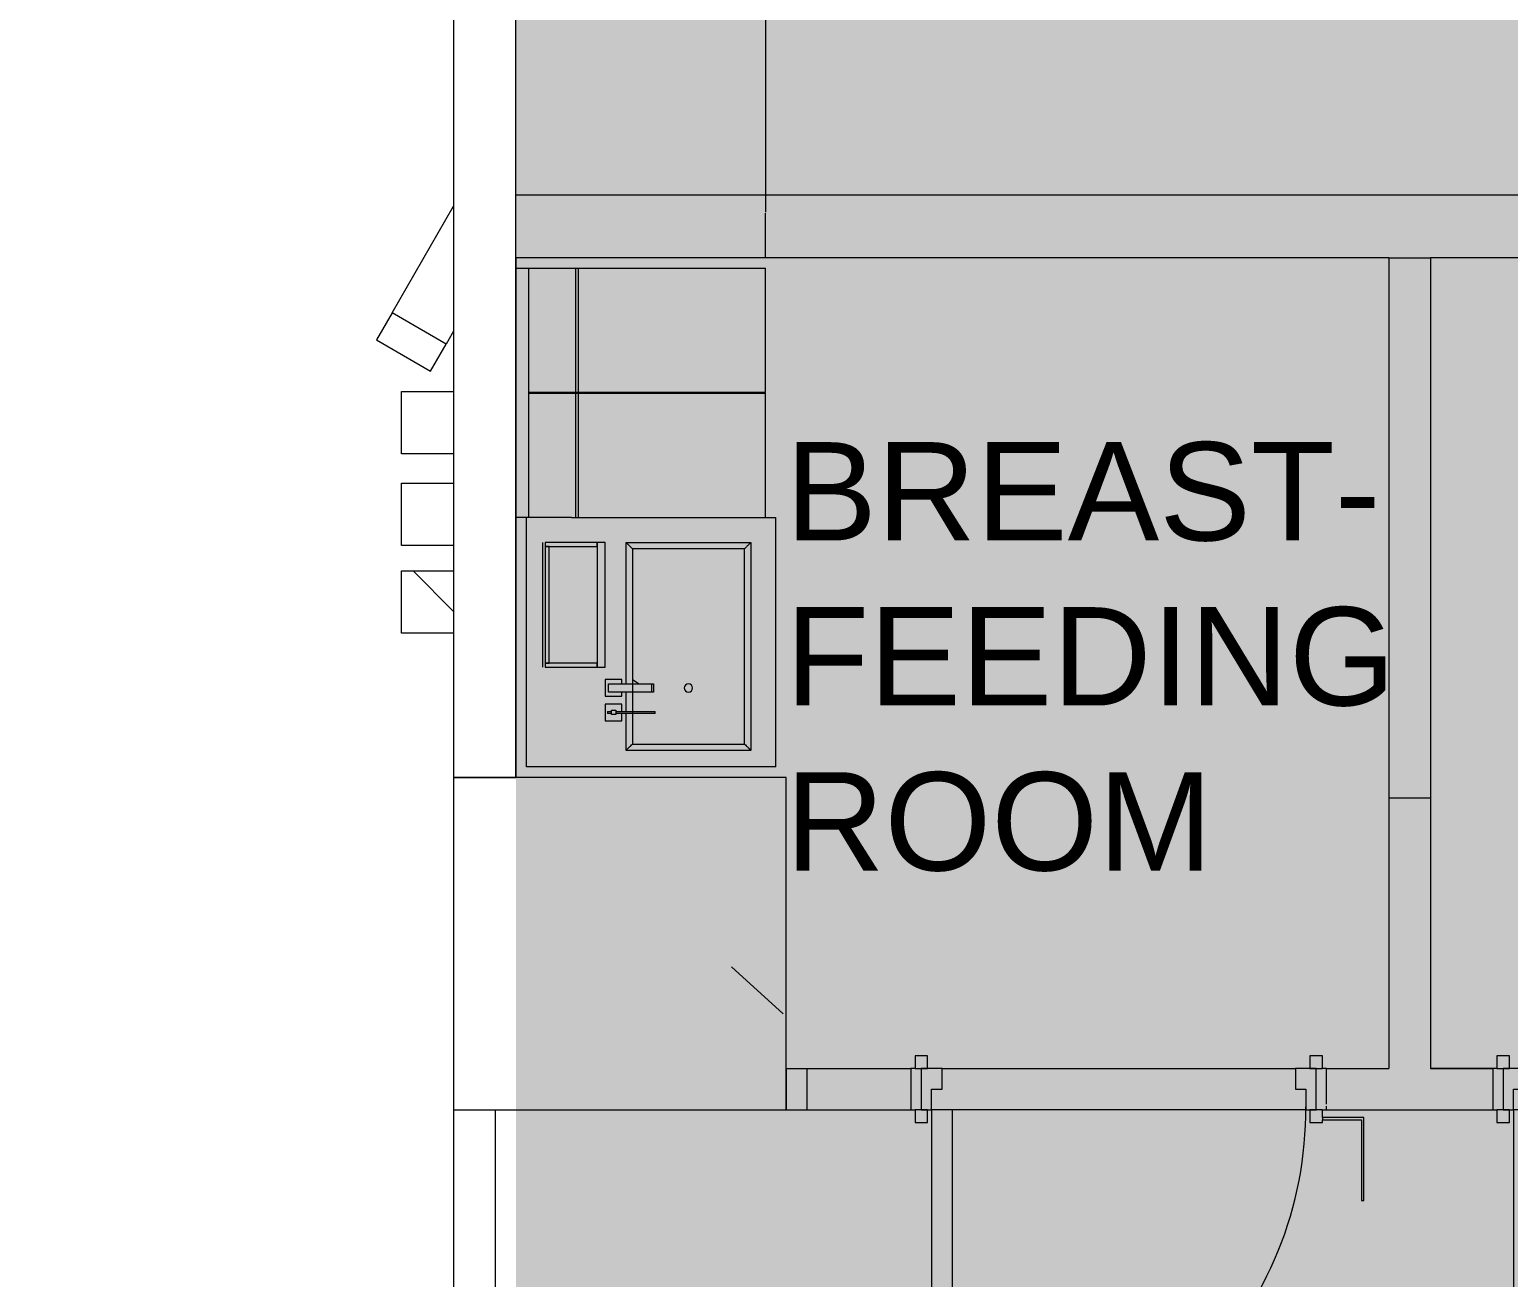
# Model space of a CAD drawing. Header units: millimetres. Extents: x 15878 to 679837, y -72324 to 391440.
# Drawn here: x 62119 to 65677, y 39205 to 42206 of the extents above; entities that cross this region are included whole.
import ezdxf

# ---------------------------------------------------------------- set-up
doc = ezdxf.new("R2010")
doc.units = ezdxf.units.MM
for name, color, linetype, lineweight in [('A-DETL-GENF', 92, 'Continuous', 5), ('A-DOOR', 31, 'Continuous', 5), ('A-DOOR-FRAM', 31, 'Continuous', 5), ('A-FLOR', 192, 'Continuous', 5), ('A-GENM', 13, 'Continuous', 5), ('A-GLAZ-CWMG', 51, 'Continuous', 5), ('A-WALL', 113, 'Continuous', 5), ('G-ANNO-TEXT', 231, 'Continuous', 5), ('I-FURN', 30, 'Continuous', 5), ('S-COLS', 52, 'Continuous', 5)]:
    doc.layers.add(name, color=color, linetype=linetype, lineweight=lineweight)
doc.styles.add('Swis721 BT_2', font='swiss.ttf', dxfattribs={"height": 236.51772})
pattern_1 = [(135, (0, 0), (-530.33, -530.33), [])]
pattern_2 = [(50, (0, 0), (3643.68, -318.78), [381, -4191]), (355, (0, 0), (-704.86, 3821.14), [304.8, -3352.8]), (100.451, (303.6, -26.6), (2938.85, 3502.33), [323.8, -3561.8]), (46.184, (0, 1016), (5421.58, -840.86), [571.5, -6286.5]), (96.636, (452, 946), (4748.05, 4948.55), [485.7, -5342.7]), (351.184, (0, 1016), (4748.1, 4948.5), [457.2, -5029.2]), (21, (508, 762), (3032.29, -2045.3), [381, -4191]), (326, (508, 762), (1236.04, 3683.76), [304.8, -3352.8]), (71.451, (760.7, 591.6), (4268.34, 1638.42), [323.8, -3561.8]), (37.5, (0, 0), (61.772, 1691.1), [167.64, -3144.52, 167.64, -3235.96, -3365.5]), (37.5, (0, 0), (61.772, 1691.1), [-6715.76, 167.64, -3197.86]), (7.5, (0, 0), (1336.393, 2003.61), [167.64, -1772.92, 167.64, -3068.32, -1282.7]), (7.5, (0, 0), (1336.393, 2003.61), [-5176.52, 167.64, -1115.06]), (327.5, (-1132.8, 0), (2711.818, -114.579), [167.64, -1102.36, 167.64, -3794.76, -5257.8]), (327.5, (-1132.8, 0), (2711.818, -114.579), [-5232.4, 167.64, -5090.16]), (317.5, (-1640.8, 0), (2962.586, 508.53), [167.64, -1483.36, 167.64, -2463.8, -3733.8]), (317.5, (-1640.8, 0), (2962.586, 508.53), [-4282.44, 167.64, -3566.16])]

# ---------------------------------------------------------------- blocks, each defined once
blk = doc.blocks.new('Rectangular Mullion - DLN_75 x 150mm _WD_-6618246-1_F')
at = {"layer": 'A-GLAZ-CWMG'}
h = blk.add_hatch(dxfattribs=at)
h.set_pattern_fill('FP_1', color=256, style=0, pattern_type=2)
h.set_pattern_definition(pattern_1)
h.paths.add_polyline_path([(63139.3, 40754), (63139.3, 40904), (63013.8, 40904), (63013.8, 40754)], flags=0)
for p, q in [((63013.8, 40754), (63013.8, 40904)), ((63013.8, 40904), (63139.3, 40904)), ((63139.3, 40754), (63013.8, 40754))]:
    blk.add_line(p, q, dxfattribs=at)
blk = doc.blocks.new('Rectangular Mullion - DLN_75 x 150mm _WD_-V4-1_F')
at = {"layer": 'A-GLAZ-CWMG'}
h = blk.add_hatch(dxfattribs=at)
h.set_pattern_fill('FP_2', color=256, style=0, pattern_type=2)
h.set_pattern_definition(pattern_1)
h.paths.add_polyline_path([(63139.3, 41185.4), (63139.3, 41335.4), (63013.8, 41335.4), (63013.8, 41185.4)], flags=0)
for p, q in [((63013.8, 41185.4), (63013.8, 41335.4)), ((63013.8, 41335.4), (63139.3, 41335.4)), ((63139.3, 41185.4), (63013.8, 41185.4))]:
    blk.add_line(p, q, dxfattribs=at)
blk = doc.blocks.new('DLN-Single Door__X01_ - _M02_ 900 x 2450 _WH_-16935539-1_F')
at = {"layer": 'A-DOOR', "color": 253}
for p, q in [((-460, 80), (-490, 80)), ((-490, 80), (-490, 50)), ((-460, 50), (-460, 80)), ((490, 80), (460, 80)), ((460, 80), (460, 50)), ((490, 50), (490, 80)), ((-490, 50), (-460, 50)), ((460, 50), (490, 50)), ((-460, -50), (-490, -50)), ((-490, -50), (-490, -80)), ((-460, -80), (-460, -50)), ((-400, -50), (-450, -50)), ((-450, -50), (-450, -950)), ((-400, -950), (-400, -50)), ((490, -50), (460, -50)), ((460, -50), (460, -80)), ((490, -68), (490, -50)), ((-490, -80), (-460, -80)), ((460, -80), (490, -80)), ((490, -80), (490, -74)), ((-450, -950), (-400, -950))]:
    blk.add_line(p, q, dxfattribs=at)
blk.add_arc((-450, -50), 900, 270, 0.5, dxfattribs=at)
at = {"layer": 'A-DOOR-FRAM', "color": 253}
for p, q in [((-425, 50), (-475, 50)), ((-475, 50), (-475, -50)), ((-425, 0), (-425, 50)), ((425, 50), (425, 0)), ((475, 50), (425, 50)), ((475, -50), (475, 50)), ((-450, -50), (-450, 0)), ((-450, 0), (-425, 0)), ((425, 0), (450, 0)), ((450, 0), (450, -50)), ((-475, -50), (-450, -50)), ((450, -50), (475, -50))]:
    blk.add_line(p, q, dxfattribs=at)
blk = doc.blocks.new('DLN_Sofa-3 - DLN_Sofa-3-3354486-1_F')
at = {"layer": 'I-FURN', "color": 253}
for p, q in [((0, -30), (0, 0)), ((600, 0), (600, -30)), ((0, 0), (600, 0)), ((0, -72.1), (0, -30)), ((299, -30), (0, -30)), ((600, -30), (0, -30)), ((299, -30), (299, -72.1)), ((301, -72.1), (301, -30)), ((600, -30), (301, -30)), ((600, -30), (600, -72.1)), ((0, -122.1), (0, -72.1)), ((299, -72.1), (299, -122.1)), ((301, -122.1), (301, -72.1)), ((600, -72.1), (600, -122.1)), ((0, -133.7), (0, -122.1)), ((299, -122.1), (299, -143.5)), ((301, -143.5), (301, -122.1)), ((600, -122.1), (600, -143.5)), ((299, -143.5), (0, -143.5)), ((299, -150), (0, -150)), ((299, -150), (0, -150)), ((299, -143.5), (299, -150)), ((299, -150), (299, -180)), ((301, -150), (301, -143.5)), ((600, -143.5), (301, -143.5)), ((600, -150), (301, -150)), ((301, -180), (301, -150)), ((600, -150), (301, -150)), ((600, -143.5), (600, -150)), ((600, -150), (600, -180)), ((299, -180), (299, -570)), ((301, -570), (301, -180)), ((600, -180), (600, -570)), ((0, -600), (299, -600)), ((299, -570), (299, -600)), ((301, -600), (301, -570)), ((301, -600), (600, -600)), ((600, -570), (600, -600))]:
    blk.add_line(p, q, dxfattribs=at)
blk = doc.blocks.new('Rectangular Mullion - DLN_75 x 150mm _WD_-V41-1_F')
at = {"layer": 'A-GLAZ-CWMG'}
h = blk.add_hatch(dxfattribs=at)
h.set_pattern_fill('FP_1', color=256, style=0, pattern_type=2)
h.set_pattern_definition(pattern_1)
h.paths.add_polyline_path([(63121.3, 41449.7), (63139.3, 41481), (63139.3, 41781), (62991.4, 41524.7)], flags=0)
for p, q in [((62991.4, 41524.7), (63139.3, 41781)), ((63121.3, 41449.7), (62991.4, 41524.7)), ((63139.3, 41481), (63121.3, 41449.7))]:
    blk.add_line(p, q, dxfattribs=at)
blk = doc.blocks.new('Rectangular Mullion - DLN_75 x 150mm _WD_-V42-1_F')
at = {"layer": 'A-GLAZ-CWMG'}
for p, q in [((63013.8, 40965.4), (63013.8, 41115.4)), ((63013.8, 41115.4), (63139.3, 41115.4)), ((63139.3, 40965.4), (63013.8, 40965.4))]:
    blk.add_line(p, q, dxfattribs=at)
blk = doc.blocks.new('Rectangular Mullion - DLN_75 x 150mm _WD_-STUR_ OPENING Corten-13948700-1_F')
at = {"layer": 'A-GLAZ-CWMG'}
for p, q in [((0, 75), (-75, 75)), ((-75, 75), (-75, -75)), ((0, -75), (0, 75)), ((-75, -75), (0, -75))]:
    blk.add_line(p, q, dxfattribs=at)
blk = doc.blocks.new('DLN_Counter _ Cabinet - DLN_Counter _ Cabinet-16216200-1_F')
at = {"layer": 'A-GENM'}
h = blk.add_hatch(dxfattribs=at)
h.set_pattern_fill('FP_25', color=253, style=0, pattern_type=2)
h.set_pattern_definition([(320, (-40722.5, 63314.3), (-318.78, -3643.68), [381, -4191]), (265, (-40722.5, 63314.3), (3821.14, 704.86), [304.8, -3352.8]), (10.451, (-40749, 63010.7), (3502.33, -2938.85), [323.8, -3561.8]), (316.184, (-39706.5, 63314.3), (-840.86, -5421.58), [571.5, -6286.5]), (6.636, (-39776.6, 62862.5), (4948.55, -4748.05), [485.7, -5342.7]), (261.184, (-39706.5, 63314.3), (4948.5, -4748.1), [457.2, -5029.2]), (291, (-39960.5, 62806.3), (-2045.3, -3032.29), [381, -4191]), (236, (-39960.5, 62806.3), (3683.76, -1236.04), [304.8, -3352.8]), (341.451, (-40131, 62553.6), (1638.42, -4268.34), [323.8, -3561.8]), (307.5, (-40722.5, 63314.3), (1691.1, -61.772), [167.64, -3144.52, 167.64, -6601.46]), (307.5, (-40722.5, 63314.3), (1691.1, -61.772), [-3479.8, -3235.96, 167.64, -3197.86]), (277.5, (-40722.5, 63314.3), (2003.61, -1336.393), [167.64, -1772.92, 167.64, -4351.02]), (277.5, (-40722.5, 63314.3), (2003.61, -1336.393), [-2108.2, -3068.32, 167.64, -1115.06]), (237.5, (-40722.5, 64447.1), (-114.579, -2711.818), [167.64, -1102.36, 167.64, -9052.56]), (237.5, (-40722.5, 64447.1), (-114.579, -2711.818), [-1437.64, -3794.76, 167.64, -5090.16]), (227.5, (-40722.5, 64955.1), (508.53, -2962.586), [167.64, -1483.36, 167.64, -6197.6]), (227.5, (-40722.5, 64955.1), (508.53, -2962.586), [-1818.64, -2463.8, 167.64, -3566.16])])
h.paths.add_polyline_path([(-235, -525), (235, -525), (235, -255), (-90, -255), (-90, -300.9), (-110, -300.9), (-110, -255), (-156.2, -255), (-161.2, -255), (-235, -255), (-235, -343.8)], flags=0)
h.paths.add_polyline_path([(-110, -390), (-105, -381.3), (-95, -381.3), (-90, -390), (-95, -398.7), (-105, -398.7), (-109.7, -392.6)], flags=0)
at = {"layer": 'A-GENM', "color": 253}
for p, q in [((-290, -600), (-290, 0)), ((-290, 0), (310, 0)), ((-50, -40), (250, -40)), ((-40, -45), (-50, -45)), ((-50, -45), (-50, -170)), ((-40, -170), (-40, -45)), ((240, -45), (-40, -45)), ((-40, -45), (-40, -55)), ((-40, -55), (240, -55)), ((250, -45), (240, -45)), ((240, -45), (240, -170)), ((240, -55), (240, -45)), ((250, -170), (250, -45)), ((310, -108.7), (310, -600)), ((250, -170), (-50, -170)), ((-50, -170), (-50, -190)), ((-50, -170), (-40, -170)), ((240, -170), (250, -170)), ((250, -190), (250, -170)), ((-138.7, -190), (-178.7, -190)), ((-178.7, -190), (-178.7, -230)), ((-163.7, -215), (-163.7, -205)), ((-163.7, -205), (-153.7, -205)), ((-161.2, -205), (-161.2, -195)), ((-156.2, -195), (-161.2, -195)), ((-161.2, -205), (-156.2, -205)), ((-156.2, -195), (-156.2, -205)), ((-153.7, -205), (-153.7, -215)), ((-138.7, -230), (-138.7, -190)), ((-80, -190), (-120, -190)), ((-120, -190), (-120, -230)), ((-110, -300.9), (-110, -197.5)), ((-110, -197.5), (-90, -197.5)), ((-90, -197.5), (-90, -300.9)), ((-80, -230), (-80, -190)), ((-50, -190), (250, -190)), ((-250, -540), (-250, -240)), ((-250, -240), (-161.2, -240)), ((-178.7, -230), (-161.2, -230)), ((-153.7, -215), (-163.7, -215)), ((-161.2, -310), (-161.2, -215)), ((-156.2, -215), (-161.2, -215)), ((-157, -230), (-138.7, -230)), ((-156.2, -215), (-156.2, -310)), ((-156.2, -240), (-110, -240)), ((-120, -230), (-110, -230)), ((-90, -230), (-80, -230)), ((-90, -240), (250, -240)), ((250, -240), (250, -540)), ((235, -255), (-235, -255)), ((-235, -255), (-235, -525)), ((235, -525), (235, -255)), ((-161.2, -310), (-156.2, -310)), ((-110, -306), (-110, -300.9)), ((-90, -300.9), (-110, -300.9)), ((-90, -306), (-110, -306)), ((-90, -300.9), (-90, -306)), ((-235, -525), (235, -525)), ((250, -540), (-250, -540)), ((-290, -600), (310, -600))]:
    blk.add_line(p, q, dxfattribs=at)
for start, end in [(0, 180), (180, 360)]:
    blk.add_arc((-100, -390), 10, start, end, dxfattribs=at)
for points, knots in [([(-250, -240), (-250, -240), (-249.7, -240.3), (-248.9, -241.1), (-248, -242), (-247.1, -242.9), (-246.3, -243.7), (-245.4, -244.6), (-244.2, -245.8), (-242.8, -247.2), (-241.6, -248.4), (-240.4, -249.6), (-238.3, -251.7), (-236.3, -253.7), (-235, -255)], [0, 0, 0, 0, 0.166667, 0.25, 0.333333, 0.416667, 0.458333, 0.5, 0.583333, 0.666667, 0.708333, 0.75, 0.833333, 1, 1, 1, 1]), ([(250, -240), (250, -240), (249.7, -240.3), (248.9, -241.1), (248, -242), (247.1, -242.9), (246.3, -243.7), (245.4, -244.6), (244.2, -245.8), (242.8, -247.2), (241.6, -248.4), (240.4, -249.6), (238.3, -251.7), (236.3, -253.7), (235, -255)], [0, 0, 0, 0, 0.166667, 0.25, 0.333333, 0.416667, 0.458333, 0.5, 0.583333, 0.666667, 0.708333, 0.75, 0.833333, 1, 1, 1, 1]), ([(-235, -525), (-236.3, -526.3), (-238.3, -528.3), (-240.8, -530.8), (-242.2, -532.2), (-243.3, -533.3), (-244.4, -534.4), (-245.4, -535.4), (-246.3, -536.3), (-247.1, -537.1), (-248, -538), (-248.9, -538.9), (-249.7, -539.7), (-250, -540), (-250, -540)], [-1, -1, -1, -1, -0.833333, -0.75, -0.666667, -0.625, -0.583333, -0.5, -0.458333, -0.416667, -0.333333, -0.25, -0.166667, 0, 0, 0, 0]), ([(250, -540), (250, -540), (249.7, -539.7), (248.9, -538.9), (248, -538), (247.1, -537.1), (246.3, -536.3), (245.4, -535.4), (244.2, -534.2), (242.8, -532.8), (241.6, -531.6), (240.4, -530.4), (238.3, -528.3), (236.3, -526.3), (235, -525)], [0, 0, 0, 0, 0.166667, 0.25, 0.333333, 0.416667, 0.458333, 0.5, 0.583333, 0.666667, 0.708333, 0.75, 0.833333, 1, 1, 1, 1])]:
    blk.add_open_spline(points, degree=3, knots=knots, dxfattribs=at)
blk = doc.blocks.new('Signage - Breat Feeding Room - Type 1-17075818-1_F')
at = {"layer": 'A-GENM'}
for p, q in [((25, -9), (25, -15)), ((125, -9), (25, -9)), ((25, -15), (119, -15)), ((119, -15), (119, -209)), ((125, -209), (125, -9)), ((119, -209), (125, -209))]:
    blk.add_line(p, q, dxfattribs=at)

msp = doc.modelspace()

# ---------------------------------------------------------------- hatches: boundary and pattern name
at = {"layer": 'A-DETL-GENF', "transparency": 33554585}
msp.add_hatch(color=253, dxfattribs=at).paths.add_polyline_path([(78839.3, 7707.5), (78839.3, 15874.2), (88639.3, 15874.2), (88639.3, 23590.5), (86708.4, 23590.5), (86708.4, 23740.5), (88536.2, 31007.5), (88039.3, 31007.5), (88039.3, 31457.5), (82864.3, 31457.5), (82864.3, 34107.5), (87689.3, 34107.5), (87689.3, 39607.5), (85289.3, 39607.5), (85289.3, 40057.5), (83089.3, 40057.5), (83089.3, 39607.5), (74619.3, 39607.5), (74619.3, 40057.5), (72419.3, 40057.5), (72419.3, 39607.5), (71539.3, 39607.5), (71539.3, 52007.5), (63889.3, 52007.5), (63889.3, 51407.5), (63289.3, 51407.5), (63289.3, 37257.5), (75389.3, 37257.5), (75389.3, 33757.5), (52639.3, 33757.5), (52639.3, 31607.5), (76689.3, 31607.5), (76689.3, 29767.5), (75489.3, 29767.5), (75489.3, 27367.5), (76689.3, 27367.5), (76689.3, 21440.5), (78464.3, 21440.5), (78464.3, 18024.2), (76689.3, 18024.2), (76689.3, 12097.5), (75489.3, 12097.5), (75489.3, 9697.5), (76689.3, 9697.5), (76689.3, 7707.5), (78457.2, 7707.5)], flags=0)
at = {"layer": 'S-COLS'}
h = msp.add_hatch(dxfattribs=at)
h.set_pattern_fill('FP_15', color=253, style=0, pattern_type=2)
h.set_pattern_definition(pattern_2)
h.paths.add_polyline_path([(63289.3, 39607.5), (63289.3, 40407.5), (63139.3, 40407.5), (63139.3, 39607.5), (63235.2, 39607.5)], flags=0)
h = msp.add_hatch(dxfattribs=at)
h.set_pattern_fill('FP_15', color=253, style=0, pattern_type=2)
h.set_pattern_definition(pattern_2)
h.paths.add_polyline_path([(63939.3, 39607.5), (63939.3, 40407.5), (63289.3, 40407.5), (63289.3, 39607.5)], flags=0)

# ---------------------------------------------------------------- linework, layer by layer
at = {"layer": 'A-FLOR'}
for p, q in [((63139.3, 52007.5), (63139.3, 40407.5)), ((63889.3, 42297.5), (63889.3, 41766.6)), ((63889.3, 41657.5), (63889.3, 41764.6)), ((65389.3, 41657.5), (63289.3, 41657.5)), ((63289.3, 41657.5), (63289.3, 40407.5)), ((67789.3, 41657.5), (65489.3, 41657.5)), ((65489.3, 41657.5), (65489.3, 39707.5)), ((65489.3, 40357.5), (65389.3, 40357.5)), ((63939.3, 39707.5), (64239.3, 39707.5)), ((63989.3, 39707.5), (63989.3, 39607.5)), ((64239.3, 39707.5), (64239.3, 39607.5)), ((65239.3, 39621.8), (65239.3, 39707.5)), ((65239.3, 39707.5), (65389.3, 39707.5)), ((65489.3, 39707.5), (65639.3, 39707.5)), ((65639.3, 39707.5), (65639.3, 39607.5)), ((64239.3, 39607.5), (64249.3, 39607.5)), ((65229.3, 39607.5), (65239.3, 39607.5)), ((65239.3, 39607.5), (65239.3, 39616.6)), ((65639.3, 39607.5), (65649.3, 39607.5))]:
    msp.add_line(p, q, dxfattribs=at)
at = {"layer": 'A-WALL', "color": 253}
for p, q in [((63289.3, 40407.5), (63289.3, 46357.5)), ((67779.3, 41807.5), (63289.3, 41807.5)), ((65389.3, 41657.5), (65489.3, 41657.5)), ((65389.3, 41657.5), (65389.3, 39707.5)), ((63139.3, 40407.5), (63289.3, 40407.5)), ((63939.3, 39707.5), (63939.3, 39607.5)), ((64249.3, 39707.5), (64239.3, 39707.5)), ((64264.3, 39707.5), (64264.3, 39607.5)), ((64314.3, 39707.5), (65164.3, 39707.5)), ((65214.3, 39607.5), (65214.3, 39707.5)), ((65239.3, 39707.5), (65229.3, 39707.5)), ((65489.3, 39707.5), (65489.3, 39707.5)), ((65649.3, 39707.5), (65489.3, 39707.5)), ((65664.3, 39707.5), (65664.3, 39607.5)), ((63139.3, 39607.5), (63139.3, 37157.5)), ((63239.3, 39607.5), (63239.3, 37257.5)), ((63939.3, 39607.5), (64239.3, 39607.5)), ((65189.3, 39607.5), (64289.3, 39607.5)), ((65239.3, 39607.5), (65639.3, 39607.5))]:
    msp.add_line(p, q, dxfattribs=at)
at = {"layer": 'S-COLS', "color": 9, "lineweight": 20}
for p, q in [((63289.3, 40407.5), (63139.3, 40407.5)), ((63139.3, 40407.5), (63139.3, 39607.5)), ((63939.3, 40407.5), (63289.3, 40407.5)), ((63939.3, 39607.5), (63939.3, 40407.5)), ((63139.3, 39607.5), (63289.3, 39607.5)), ((63289.3, 39607.5), (63939.3, 39607.5))]:
    msp.add_line(p, q, dxfattribs=at)

# ---------------------------------------------------------------- block references
at = {"layer": 'A-DOOR', "color": 253}
for p in [(64739.3, 39657.5), (66139.3, 39657.5)]:
    msp.add_blockref('DLN-Single Door__X01_ - _M02_ 900 x 2450 _WH_-16935539-1_F', p, dxfattribs=at)
at = {"layer": 'A-GENM', "color": 253, "rotation": 89.9999999999977}
msp.add_blockref('DLN_Counter _ Cabinet - DLN_Counter _ Cabinet-16216200-1_F', (63314.3, 40722.5), dxfattribs=at)
at = {"layer": 'A-GENM'}
msp.add_blockref('Signage - Breat Feeding Room - Type 1-17075818-1_F', (65204.3, 39598.5), dxfattribs=at)
at = {"layer": 'A-GLAZ-CWMG'}
for name in ['Rectangular Mullion - DLN_75 x 150mm _WD_-V41-1_F', 'Rectangular Mullion - DLN_75 x 150mm _WD_-V4-1_F', 'Rectangular Mullion - DLN_75 x 150mm _WD_-V42-1_F', 'Rectangular Mullion - DLN_75 x 150mm _WD_-6618246-1_F']:
    msp.add_blockref(name, (0, 0), dxfattribs=at)
at = {"layer": 'A-GLAZ-CWMG', "rotation": 239.9999999999999}
msp.add_blockref('Rectangular Mullion - DLN_75 x 150mm _WD_-STUR_ OPENING Corten-13948700-1_F', (63018.8, 41422.3), dxfattribs=at)
at = {"layer": 'I-FURN', "color": 253, "rotation": 89.99999999999994}
msp.add_blockref('DLN_Sofa-3 - DLN_Sofa-3-3354486-1_F', (63289.3, 41032.5), dxfattribs=at)

# ---------------------------------------------------------------- texts
at = {"layer": 'G-ANNO-TEXT', "color": 7, "insert": (63937.2, 41213.8), "char_height": 236.52, "width": 1704, "attachment_point": 1, "line_spacing_factor": 1.00667, "style": 'Swis721 BT_2'}
msp.add_mtext('BREAST-\\PFEEDING\\PROOM', dxfattribs=at)

doc.saveas('drawing.dxf')
